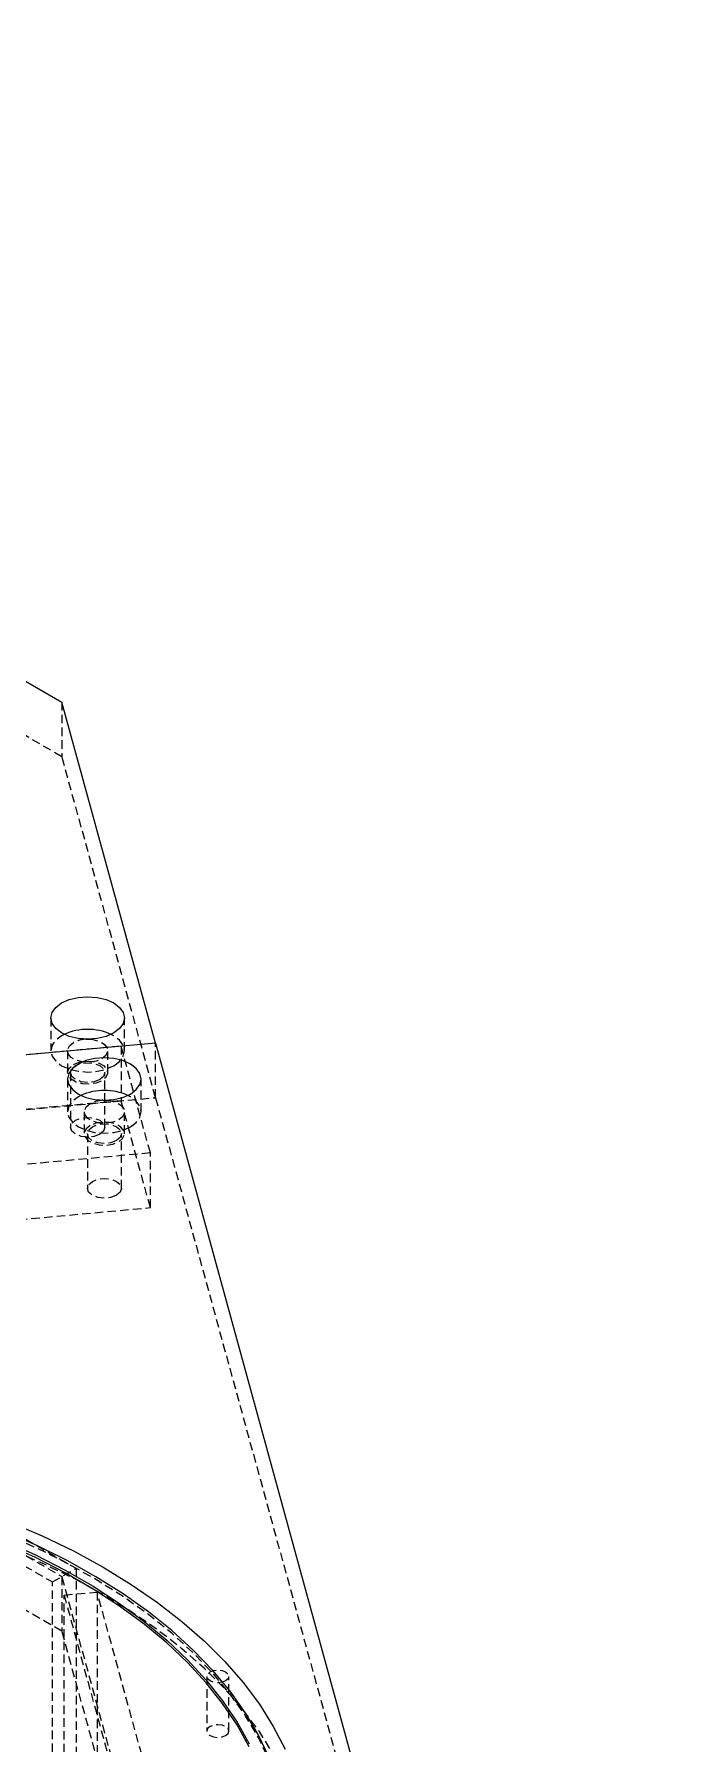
# Model space of a CAD drawing. Header units: millimetres. Extents: x 1529 to 6255, y 1713 to 5797.
# Drawn here: x 5947.8 to 6042.6, y 4952.8 to 5208.2 of the extents above; entities that cross this region are included whole.
import ezdxf

# ---------------------------------------------------------------- set-up
doc = ezdxf.new("R2010")
doc.units = ezdxf.units.MM
doc.linetypes.add('HIDDEN', pattern=[1.905, 1.27, -0.635])

msp = doc.modelspace()

# ---------------------------------------------------------------- linework, layer by layer
at = {"color": 7, "linetype": 'HIDDEN', "lineweight": 0}
for p, q in [((5951.971, 5100.267), (5540.713, 5337.681)), ((5540.713, 5215.2), (5951.971, 4977.786)), ((5545.663, 5214.791), (5954.093, 4979.01)), ((5542.128, 5212.75), (5950.557, 4976.969)), ((5951.971, 4969.62), (5540.713, 5207.034)), ((5951.971, 5108.432), (5951.971, 5100.267)), ((5965.949, 5049.32), (5951.971, 5100.267)), ((5950.308, 5061.234), (5950.308, 5056.335)), ((5961.308, 5056.335), (5961.308, 5061.234)), ((5965.949, 5049.32), (5965.949, 5057.485)), ((5960.796, 5057.031), (5751.406, 5037.886)), ((5952.808, 5056.335), (5952.808, 5053.068)), ((5958.808, 5053.068), (5958.808, 5056.335)), ((5965.176, 5041.066), (5960.796, 5057.031)), ((5960.796, 5057.031), (5960.796, 5048.866)), ((5953.258, 5053.068), (5953.258, 5044.903)), ((5958.358, 5044.903), (5958.358, 5053.068)), ((5952.811, 5052.111), (5952.811, 5047.212)), ((5963.811, 5047.212), (5963.811, 5052.111)), ((5694.335, 5024.485), (5965.949, 5049.32)), ((5960.796, 5048.866), (5751.406, 5029.721)), ((5955.311, 5047.212), (5955.311, 5043.945)), ((5965.176, 5032.901), (5960.796, 5048.866)), ((5961.311, 5043.945), (5961.311, 5047.212)), ((5965.949, 5049.32), (6028.977, 4819.594)), ((5955.761, 5043.945), (5955.761, 5035.78)), ((5960.861, 5035.78), (5960.861, 5043.945)), ((5965.176, 5041.066), (5755.786, 5021.921)), ((5965.176, 5032.901), (5965.176, 5041.066)), ((5755.786, 5013.756), (5965.176, 5032.901)), ((5950.557, 4976.969), (5954.093, 4979.01)), ((5954.093, 4979.01), (5954.093, 4410.698)), ((5950.557, 4408.657), (5950.557, 4976.969)), ((5965.949, 4926.839), (5951.971, 4977.786)), ((5951.971, 4977.786), (5951.971, 4969.62)), ((5952.284, 4975.012), (5957.223, 4975.464)), ((5952.284, 4975.012), (6042.642, 4645.673)), ((5952.284, 4406.7), (5952.284, 4975.012)), ((6020.839, 4743.59), (5957.223, 4975.464)), ((5957.223, 4975.464), (5957.223, 4407.152)), ((5965.949, 4918.673), (5951.971, 4969.62)), ((5973.607, 4962.861), (5973.607, 4954.695)), ((5976.907, 4954.695), (5976.907, 4962.861))]:
    msp.add_line(p, q, dxfattribs=at)
at = {"color": 7, "linetype": 'Continuous', "lineweight": 15}
for p, q in [((5945.331, 5112.266), (5951.971, 5108.432)), ((5965.949, 5057.485), (5951.971, 5108.432)), ((5965.949, 5057.485), (5710.316, 5034.112)), ((5955.581, 5058.061), (5956.036, 5058.061)), ((5965.949, 5057.485), (6019.153, 4863.565)), ((5958.084, 5048.939), (5958.539, 5048.939))]:
    msp.add_line(p, q, dxfattribs=at)
at = {"color": 7, "linetype": 'Continuous', "lineweight": 15, "flags": 128}
for points in [[(5959.698, 5058.989), (5958.558, 5058.484), (5957.232, 5058.167), (5955.808, 5058.059), (5954.385, 5058.167), (5953.058, 5058.484), (5951.919, 5058.989), (5951.045, 5059.646), (5950.496, 5060.412), (5950.308, 5061.234), (5950.496, 5062.056), (5951.045, 5062.821), (5951.919, 5063.479), (5953.058, 5063.983), (5954.385, 5064.301), (5955.808, 5064.409), (5957.232, 5064.301), (5958.558, 5063.983), (5959.698, 5063.479), (5960.572, 5062.821), (5961.121, 5062.056), (5961.308, 5061.234), (5961.121, 5060.412), (5960.572, 5059.646), (5959.698, 5058.989)], [(5962.2, 5049.866), (5963.075, 5050.523), (5963.624, 5051.289), (5963.811, 5052.111), (5963.624, 5052.933), (5963.075, 5053.698), (5962.2, 5054.356), (5961.061, 5054.861), (5959.735, 5055.178), (5958.311, 5055.286), (5956.888, 5055.178), (5955.561, 5054.861), (5954.422, 5054.356), (5953.548, 5053.698), (5952.999, 5052.933), (5952.811, 5052.111), (5952.999, 5051.289), (5953.548, 5050.523), (5954.422, 5049.866), (5955.561, 5049.361), (5956.888, 5049.044), (5958.311, 5048.936), (5959.735, 5049.044), (5961.061, 5049.361), (5962.2, 5049.866)], [(5877.143, 4994.325), (5882.397, 4994.45), (5888.323, 4994.399), (5894.233, 4994.146), (5900.107, 4993.691), (5905.924, 4993.036), (5911.664, 4992.183), (5917.306, 4991.136), (5922.831, 4989.897), (5928.218, 4988.472), (5933.45, 4986.864), (5938.508, 4985.081), (5943.374, 4983.128), (5948.031, 4981.012), (5952.463, 4978.74), (5956.654, 4976.321), (5960.589, 4973.762), (5964.255, 4971.074), (5967.638, 4968.265), (5970.727, 4965.345), (5973.511, 4962.324), (5975.981, 4959.214), (5978.126, 4956.025), (5979.941, 4952.768)], [(5979.941, 4952.36), (5978.126, 4955.617), (5975.981, 4958.806), (5973.511, 4961.916), (5970.727, 4964.937), (5967.638, 4967.856), (5964.255, 4970.665), (5960.589, 4973.354), (5956.654, 4975.912), (5952.463, 4978.332), (5948.031, 4980.603), (5943.374, 4982.719), (5938.508, 4984.673), (5933.45, 4986.456), (5928.218, 4988.063), (5922.831, 4989.489), (5917.306, 4990.727), (5911.664, 4991.775), (5905.924, 4992.628), (5900.107, 4993.283), (5894.233, 4993.738), (5888.323, 4993.991), (5882.397, 4994.042), (5877.143, 4993.917)], [(5944.104, 4985.973), (5949.003, 4983.867), (5953.682, 4981.601), (5958.125, 4979.181), (5962.316, 4976.616), (5966.242, 4973.915), (5969.89, 4971.087), (5973.246, 4968.141), (5976.3, 4965.087), (5979.041, 4961.937), (5981.46, 4958.699), (5983.549, 4955.386), (5985.301, 4952.008)], [(5982.901, 4950.852), (5981.294, 4954.182), (5979.352, 4957.453), (5977.081, 4960.651), (5974.488, 4963.768), (5971.583, 4966.791), (5968.375, 4969.711), (5964.877, 4972.516), (5961.099, 4975.199), (5957.055, 4977.749), (5952.758, 4980.157), (5948.224, 4982.416), (5943.469, 4984.517)]]:
    msp.add_lwpolyline(points, dxfattribs=at)
at = {"color": 7, "linetype": 'HIDDEN', "lineweight": 0, "flags": 128}
for points in [[(5952.309, 5058.784), (5951.919, 5058.58), (5951.045, 5057.922), (5950.496, 5057.156), (5950.308, 5056.335), (5950.496, 5055.513), (5951.045, 5054.747), (5951.919, 5054.089), (5953.058, 5053.585), (5954.385, 5053.268), (5955.808, 5053.159), (5957.232, 5053.268), (5958.558, 5053.585), (5959.698, 5054.089), (5959.698, 5054.089)], [(5956.036, 5058.061), (5956.585, 5058.007), (5957.529, 5057.753), (5958.266, 5057.328), (5958.706, 5056.783), (5958.797, 5056.184), (5958.527, 5055.603), (5957.93, 5055.11), (5957.076, 5054.765), (5956.07, 5054.609), (5955.032, 5054.662), (5954.088, 5054.916), (5953.351, 5055.341), (5952.911, 5055.886), (5952.82, 5056.485), (5953.09, 5057.066), (5953.687, 5057.559), (5953.687, 5057.559)], [(5959.698, 5054.089), (5960.572, 5054.747), (5961.121, 5055.513), (5961.308, 5056.335), (5961.121, 5057.156), (5960.572, 5057.922), (5959.698, 5058.58), (5959.308, 5058.784)], [(5953.687, 5054.293), (5954.541, 5054.638), (5955.547, 5054.794), (5956.585, 5054.741), (5957.529, 5054.487), (5958.266, 5054.062), (5958.706, 5053.517), (5958.797, 5052.917), (5958.527, 5052.336), (5957.93, 5051.844), (5957.076, 5051.499), (5956.07, 5051.343), (5955.032, 5051.396), (5954.088, 5051.65), (5953.351, 5052.075), (5952.911, 5052.62), (5952.82, 5053.219), (5953.09, 5053.8), (5953.687, 5054.293)], [(5957.612, 5052.027), (5956.784, 5051.708), (5955.808, 5051.596), (5954.833, 5051.708), (5954.005, 5052.027), (5953.453, 5052.505), (5953.258, 5053.068), (5953.453, 5053.632), (5954.005, 5054.109), (5954.833, 5054.428), (5955.808, 5054.54), (5956.784, 5054.428), (5957.612, 5054.109), (5958.164, 5053.632), (5958.358, 5053.068), (5958.164, 5052.505), (5957.612, 5052.027)], [(5954.812, 5049.661), (5954.422, 5049.457), (5953.548, 5048.799), (5952.999, 5048.033), (5952.811, 5047.212), (5952.999, 5046.39), (5953.548, 5045.624), (5954.422, 5044.967), (5955.561, 5044.462), (5956.888, 5044.145), (5958.311, 5044.037), (5959.735, 5044.145), (5961.061, 5044.462), (5962.2, 5044.967), (5962.2, 5044.967)], [(5962.2, 5044.967), (5963.075, 5045.624), (5963.624, 5046.39), (5963.811, 5047.212), (5963.624, 5048.033), (5963.075, 5048.799), (5962.2, 5049.457), (5961.811, 5049.661)], [(5958.539, 5048.939), (5959.088, 5048.885), (5960.032, 5048.63), (5960.769, 5048.205), (5961.209, 5047.66), (5961.3, 5047.061), (5961.03, 5046.48), (5960.433, 5045.987), (5959.579, 5045.642), (5958.573, 5045.486), (5957.535, 5045.539), (5956.591, 5045.793), (5955.854, 5046.218), (5955.414, 5046.763), (5955.323, 5047.363), (5955.592, 5047.944), (5956.19, 5048.436), (5956.19, 5048.436)], [(5957.612, 5043.862), (5956.784, 5043.543), (5955.808, 5043.431), (5954.833, 5043.543), (5954.005, 5043.862), (5953.453, 5044.34), (5953.258, 5044.903), (5953.453, 5045.466), (5954.005, 5045.944), (5954.833, 5046.263), (5955.808, 5046.375), (5956.784, 5046.263), (5957.612, 5045.944), (5958.164, 5045.466), (5958.358, 5044.903), (5958.164, 5044.34), (5957.612, 5043.862)], [(5956.19, 5045.17), (5955.592, 5044.677), (5955.323, 5044.096), (5955.414, 5043.497), (5955.854, 5042.952), (5956.591, 5042.527), (5957.535, 5042.273), (5958.573, 5042.22), (5959.579, 5042.376), (5960.433, 5042.721), (5961.03, 5043.214), (5961.3, 5043.795), (5961.209, 5044.394), (5960.769, 5044.939), (5960.032, 5045.364), (5959.088, 5045.618), (5958.05, 5045.671), (5957.044, 5045.515), (5956.19, 5045.17)], [(5960.115, 5042.905), (5959.287, 5042.585), (5958.311, 5042.473), (5957.336, 5042.585), (5956.508, 5042.905), (5955.955, 5043.382), (5955.761, 5043.945), (5955.956, 5044.509), (5956.508, 5044.986), (5957.336, 5045.306), (5958.311, 5045.418), (5959.287, 5045.306), (5960.115, 5044.986), (5960.667, 5044.509), (5960.861, 5043.945), (5960.667, 5043.382), (5960.115, 5042.905)], [(5960.115, 5034.739), (5959.287, 5034.42), (5958.311, 5034.308), (5957.336, 5034.42), (5956.508, 5034.739), (5955.955, 5035.217), (5955.761, 5035.78), (5955.956, 5036.343), (5956.508, 5036.821), (5957.336, 5037.14), (5958.311, 5037.252), (5959.287, 5037.14), (5960.115, 5036.821), (5960.667, 5036.343), (5960.861, 5035.78), (5960.667, 5035.217), (5960.115, 5034.739)], [(5985.879, 4936.319), (5985.876, 4936.752), (5985.656, 4940.207), (5985.086, 4943.648), (5984.166, 4947.064), (5982.901, 4950.443), (5981.294, 4953.774), (5979.352, 4957.044), (5977.081, 4960.243), (5974.488, 4963.36), (5971.583, 4966.383), (5968.375, 4969.302), (5964.877, 4972.108), (5961.099, 4974.791), (5957.055, 4977.341), (5952.758, 4979.749), (5948.224, 4982.008), (5943.469, 4984.109), (5938.508, 4986.046), (5933.358, 4987.811), (5928.038, 4989.398), (5922.566, 4990.803), (5916.961, 4992.02), (5911.241, 4993.045), (5905.427, 4993.874), (5899.539, 4994.505), (5893.597, 4994.935), (5887.621, 4995.163), (5881.633, 4995.189), (5875.652, 4995.011), (5869.7, 4994.631), (5863.796, 4994.05), (5857.962, 4993.27), (5852.217, 4992.294), (5846.581, 4991.125), (5841.073, 4989.767), (5835.714, 4988.224), (5830.52, 4986.503), (5825.51, 4984.609), (5820.702, 4982.548), (5816.111, 4980.328), (5811.754, 4977.956)], [(5988.879, 4932.237), (5988.834, 4934), (5988.479, 4937.52), (5987.77, 4941.022), (5986.709, 4944.494), (5985.301, 4947.925), (5983.549, 4951.303), (5981.46, 4954.616), (5979.041, 4957.854), (5976.3, 4961.005), (5973.246, 4964.058), (5969.89, 4967.004), (5966.242, 4969.832), (5962.316, 4972.534), (5958.125, 4975.098), (5953.682, 4977.518), (5949.003, 4979.784), (5944.104, 4981.89), (5939.001, 4983.827), (5933.712, 4985.59), (5928.254, 4987.173), (5922.645, 4988.569), (5916.906, 4989.775), (5911.055, 4990.787), (5905.112, 4991.6), (5899.097, 4992.212), (5893.03, 4992.621), (5886.933, 4992.826), (5880.825, 4992.826), (5874.727, 4992.621), (5868.661, 4992.212), (5862.646, 4991.6), (5856.703, 4990.787), (5850.852, 4989.775), (5845.112, 4988.569), (5839.504, 4987.173), (5834.046, 4985.59), (5828.756, 4983.827), (5823.653, 4981.89), (5818.754, 4979.784), (5814.075, 4977.518), (5809.632, 4975.098)], [(5976.424, 4962.187), (5975.889, 4961.981), (5975.257, 4961.908), (5974.626, 4961.981), (5974.091, 4962.187), (5973.733, 4962.496), (5973.607, 4962.861), (5973.733, 4963.225), (5974.09, 4963.534), (5974.626, 4963.741), (5975.257, 4963.813), (5975.889, 4963.741), (5976.424, 4963.534), (5976.782, 4963.225), (5976.907, 4962.861), (5976.782, 4962.496), (5976.424, 4962.187)], [(5976.424, 4954.022), (5976.782, 4954.331), (5976.907, 4954.695), (5976.782, 4955.06), (5976.424, 4955.369), (5975.889, 4955.575), (5975.257, 4955.648), (5974.626, 4955.575), (5974.09, 4955.369), (5973.733, 4955.06), (5973.607, 4954.695), (5973.733, 4954.331), (5974.091, 4954.022), (5974.626, 4953.815), (5975.257, 4953.743), (5975.889, 4953.815), (5976.424, 4954.022)]]:
    msp.add_lwpolyline(points, dxfattribs=at)
at = {"color": 7, "linetype": 'Continuous', "lineweight": 15}
for centre, start, end in [((5955.808, 5050.992), 65.81763, 114.18276), ((5958.311, 5041.869), 65.81808, 114.18192)]:
    msp.add_arc(centre, 8.542, start, end, dxfattribs=at)
at = {"color": 7, "linetype": 'HIDDEN', "lineweight": 0}
for centre, radius, start, end in [((5955.733, 5053.668), 4.396, 91.97543, 117.73089), ((5958.236, 5044.543), 4.398, 91.98341, 117.72291)]:
    msp.add_arc(centre, radius, start, end, dxfattribs=at)

doc.saveas('drawing.dxf')
